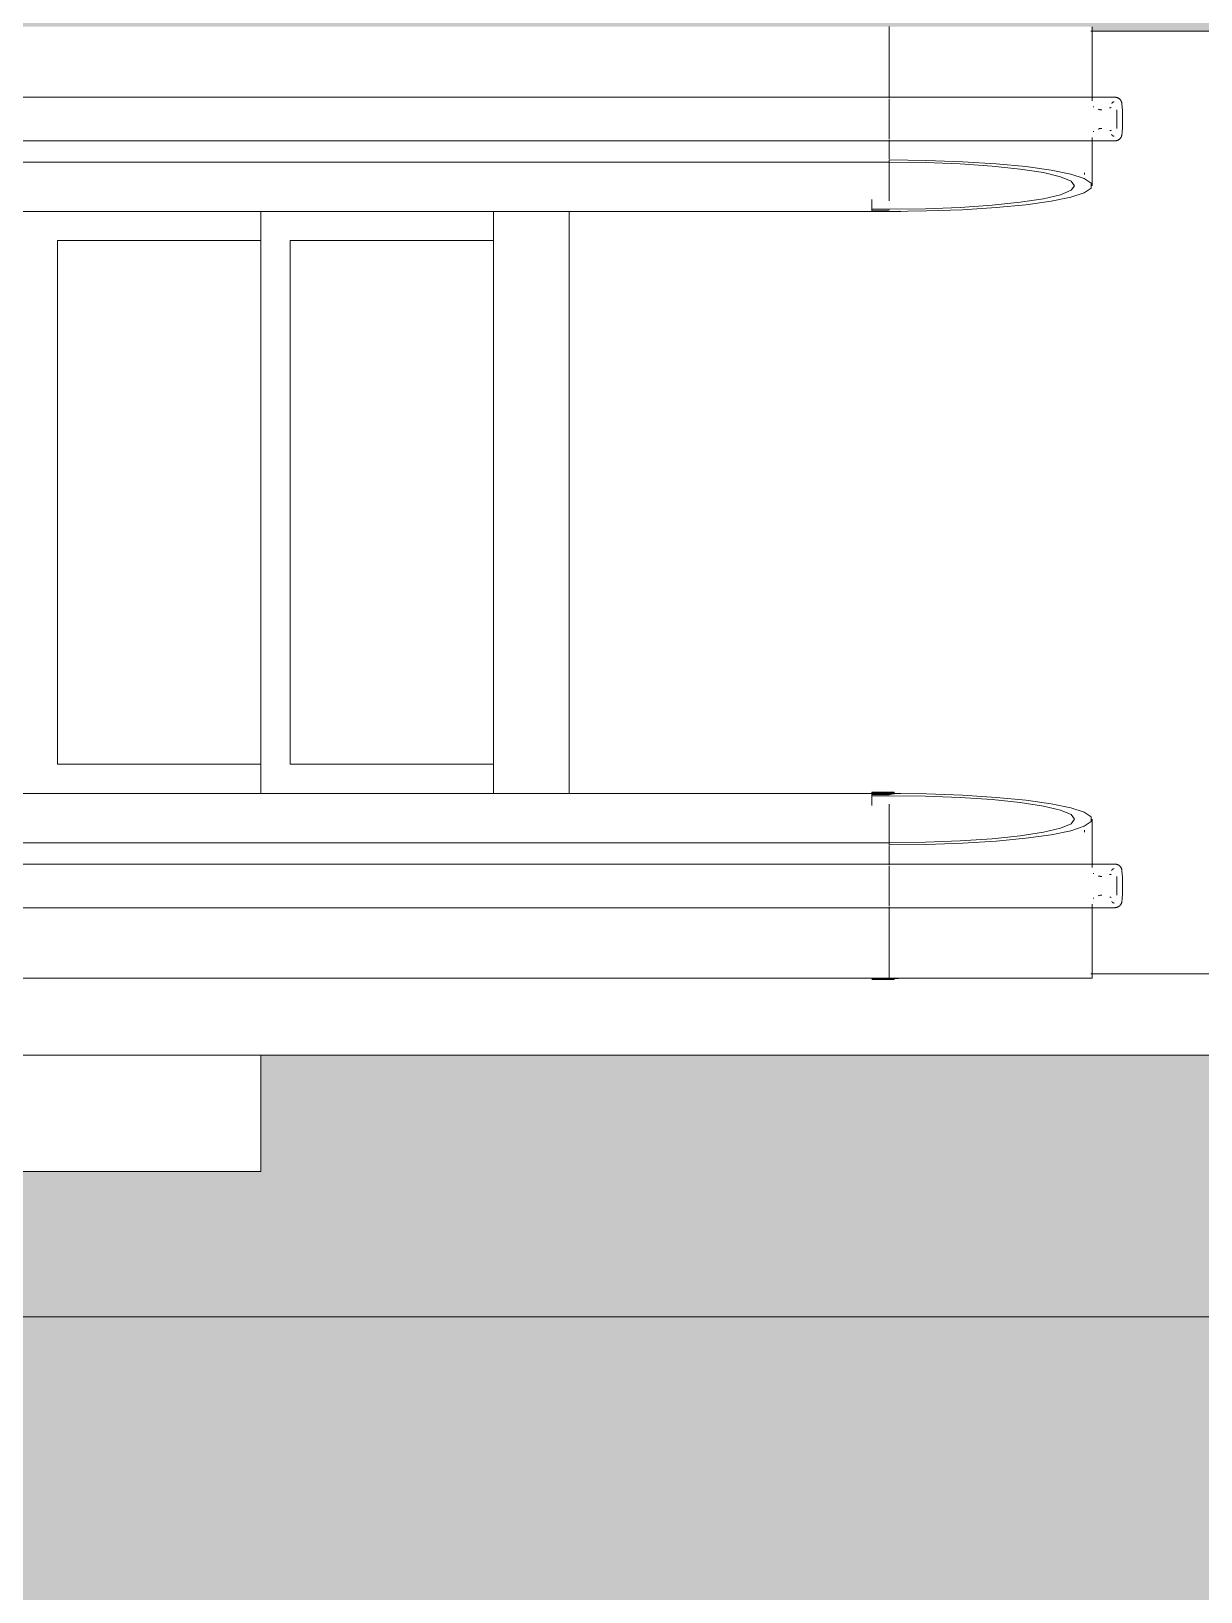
# Model space of a CAD drawing. Header units: metres. Extents: x -201 to 705, y -63 to 42.
# Drawn here: x -38.651 to -36.641, y -12.272 to -9.59 of the extents above; entities that cross this region are included whole.
import ezdxf

# ---------------------------------------------------------------- set-up
doc = ezdxf.new("R2010")
doc.units = ezdxf.units.M
doc.linetypes.add('Grid Line', pattern=[11.1125, 6.35, -1.5875, 1.5875, -1.5875])
for name, color, linetype, lineweight in [('A_AREA', 7, 'Continuous', 9), ('A_GRID', 7, 'Continuous', 9), ('A_RC', 7, 'Continuous', 9), ('A_WALL', 7, 'Continuous', 9), ('G-PLANOTM', 7, 'Continuous', 9)]:
    doc.layers.add(name, color=color, linetype=linetype, lineweight=lineweight)

# ---------------------------------------------------------------- blocks, each defined once
blk = doc.blocks.new('MBE MP YM Revit Family Model 646 mm 3 Basamak - MBE MP YM Revit Family Model 663 mm-V68-_1_13_4_13_ PERON KATI _FFL__ANAHTAR PLAN')
at = {"layer": 'G-PLANOTM'}
for p, q in [((-1.1179, -6.4646), (-1.1179, -5.7012)), ((-0.8849, -6.4646), (-0.8849, -5.6867)), ((0.2849, -5.6867), (0.2849, -6.4646)), ((-0.8, -6.1315), (-0.8, -6.5091)), ((0.2, -6.5091), (0.2, -6.1315)), ((-0.75, -6.7617), (-0.75, -6.4119)), ((-0.75, -6.4119), (0.15, -6.4119)), ((0.15, -6.4119), (0.15, -6.7617)), ((-1.1179, -7.8419), (-1.1179, -6.4646)), ((-0.9965, -6.4646), (-0.9965, -7.8419)), ((-0.9215, -7.8419), (-0.9215, -6.4646)), ((-0.8849, -7.8419), (-0.8849, -6.4646)), ((0.2849, -6.4646), (0.2849, -7.8419)), ((0.3215, -6.4646), (0.3215, -7.8419)), ((0.3965, -7.8419), (0.3965, -6.4646)), ((-0.8, -7.8119), (-0.8, -6.5091)), ((-0.8, -6.5091), (-0.8, -7.8119)), ((0.2, -6.5091), (0.2, -7.8119)), ((0.2, -7.8119), (0.2, -6.5091)), ((0.2, -6.7617), (-0.8, -6.7617)), ((-0.8, -6.7617), (-0.75, -6.7617)), ((0.15, -6.7617), (0.2, -6.7617)), ((-0.75, -7.1617), (-0.75, -6.8119)), ((-0.75, -6.8119), (0.15, -6.8119)), ((0.15, -6.8119), (0.15, -7.1617)), ((-0.8, -7.1617), (-0.75, -7.1617)), ((0.2, -7.1617), (-0.8, -7.1617)), ((0.15, -7.1617), (0.2, -7.1617)), ((0.2, -7.2917), (-0.8, -7.2917)), ((0.2, -7.2917), (-0.8, -7.2917)), ((-1.1198, -7.8117), (-1.12, -7.8117)), ((-1.12, -7.8117), (-1.12, -7.8165)), ((-1.12, -7.8341), (-1.12, -7.8165)), ((-1.1185, -7.8117), (-1.1183, -7.8117)), ((-1.1185, -7.8165), (-1.1185, -7.8117)), ((-1.1185, -7.8165), (-1.1185, -7.8341)), ((-1.1182, -7.8117), (-1.118, -7.8117)), ((-1.1182, -7.8502), (-1.1182, -7.8117)), ((-0.8208, -7.8119), (-0.804, -7.8119)), ((-0.8166, -7.8117), (-0.81, -7.8117)), ((-0.8101, -7.8117), (-0.8071, -7.8117)), ((-0.804, -7.8117), (-0.81, -7.8117)), ((-0.8002, -7.8119), (-0.804, -7.8119)), ((-0.804, -7.8119), (-0.804, -7.8419)), ((-0.8021, -7.8278), (-0.802, -7.8165)), ((-0.8021, -7.8412), (-0.8021, -7.8278)), ((-0.8006, -7.833), (-0.8021, -7.8278)), ((-0.8015, -7.8117), (-0.8015, -7.8419)), ((-0.8012, -7.8117), (-0.8015, -7.8117)), ((-0.8012, -7.8117), (-0.7998, -7.8117)), ((-0.8005, -7.8165), (-0.8006, -7.833)), ((-0.8002, -7.8419), (-0.8002, -7.8119)), ((-0.7999, -7.8119), (-0.8, -7.8119)), ((-0.7999, -7.8119), (-0.7999, -7.8419)), ((-0.7998, -7.8117), (-0.7996, -7.8117)), ((-0.7997, -7.8117), (-0.7981, -7.8117)), ((-0.7996, -7.8117), (-0.7995, -7.8117)), ((-0.7995, -7.8502), (-0.7995, -7.8117)), ((-0.7981, -7.8117), (-0.7984, -7.8117)), ((-0.798, -7.8117), (-0.7981, -7.8117)), ((-0.798, -7.8502), (-0.798, -7.8117)), ((0.2, -7.8119), (0.1999, -7.8119)), ((0.1999, -7.8419), (0.1999, -7.8119)), ((0.2, -7.8502), (0.2, -7.8117)), ((0.2, -7.8117), (0.2015, -7.8117)), ((0.204, -7.8119), (0.2002, -7.8119)), ((0.2002, -7.8119), (0.2002, -7.8419)), ((0.2015, -7.8117), (0.2015, -7.8419)), ((0.204, -7.8117), (0.204, -7.8429)), ((0.21, -7.8117), (0.204, -7.8117)), ((0.204, -7.8119), (0.2208, -7.8119)), ((0.204, -7.8419), (0.204, -7.8119)), ((0.2071, -7.8117), (0.2101, -7.8117)), ((0.21, -7.8117), (0.2166, -7.8117)), ((-1.1185, -7.8341), (-1.12, -7.8341)), ((-1.12, -7.8394), (-1.12, -7.8341)), ((-1.12, -7.8394), (-1.12, -7.8419)), ((-1.12, -7.8394), (-1.1185, -7.8394)), ((-1.12, -7.8495), (-1.12, -7.8419)), ((-1.12, -7.8495), (-1.12, -7.8502)), ((-1.1185, -7.8502), (-1.12, -7.8502)), ((-1.12, -7.8502), (-1.1198, -7.8502)), ((-1.1185, -7.8394), (-1.1185, -7.8341)), ((-1.1185, -7.8419), (-1.1185, -7.8394)), ((-1.1185, -7.8419), (-1.1185, -7.8495)), ((-1.1185, -7.8502), (-1.1185, -7.8495)), ((-1.1183, -7.8502), (-1.1185, -7.8502)), ((-1.118, -7.8502), (-1.1182, -7.8502)), ((-1.118, -7.8502), (-1.118, -7.8567)), ((-0.995, -7.8419), (-1.1179, -7.8419)), ((-1.1178, -7.8419), (-0.995, -7.8419)), ((-1.1178, -8.1904), (-1.1178, -7.8419)), ((-0.995, -7.8419), (-0.9965, -7.8419)), ((-0.9965, -7.8419), (-0.995, -7.8419)), ((-0.9855, -7.8419), (-0.9933, -7.8419)), ((-0.9933, -7.8419), (-0.9855, -7.8419)), ((-0.9723, -7.8419), (-0.9855, -7.8419)), ((-0.9855, -7.8419), (-0.9723, -7.8419)), ((-0.959, -7.8419), (-0.9723, -7.8419)), ((-0.9723, -7.8419), (-0.959, -7.8419)), ((-0.9457, -7.8419), (-0.959, -7.8419)), ((-0.959, -7.8419), (-0.9324, -7.8419)), ((-0.9324, -7.8419), (-0.9457, -7.8419)), ((-0.9246, -7.8419), (-0.9324, -7.8419)), ((-0.9324, -7.8419), (-0.9246, -7.8419)), ((-0.9215, -7.8419), (-0.9229, -7.8419)), ((-0.9229, -7.8419), (-0.9215, -7.8419)), ((-0.9222, -7.8419), (-0.8899, -7.8419)), ((-0.8899, -7.8419), (-0.9222, -7.8419)), ((-0.8886, -7.8419), (-0.8849, -7.8419)), ((-0.8185, -7.8419), (-0.8849, -7.8419)), ((-0.8208, -7.8419), (-0.8849, -7.8419)), ((-0.8006, -7.8492), (-0.8018, -7.8436)), ((-0.7998, -7.8502), (-0.8012, -7.8502)), ((-0.8006, -7.8393), (-0.8006, -7.833)), ((-0.8006, -7.8402), (-0.8006, -7.8393)), ((-0.8003, -7.8436), (-0.799, -7.8492)), ((-0.8, -7.8419), (-0.8, -7.8617)), ((-0.8, -7.8419), (-0.8, -7.8617)), ((-0.8, -7.8567), (-0.8, -7.8502)), ((-0.7996, -7.8502), (-0.7998, -7.8502)), ((-0.7995, -7.8502), (-0.7996, -7.8502)), ((-0.7981, -7.8502), (-0.7985, -7.8502)), ((-0.7984, -7.8502), (-0.7981, -7.8502)), ((-0.7981, -7.8502), (-0.798, -7.8502)), ((0.2, -7.8617), (0.2, -7.8419)), ((0.2, -7.8617), (0.2, -7.8419)), ((0.2, -7.8452), (0.2, -7.8422)), ((0.2, -7.8453), (0.2, -7.8422)), ((0.2, -7.8567), (0.2, -7.8452)), ((0.2, -7.8502), (0.2, -7.8567)), ((0.2849, -7.8419), (0.2185, -7.8419)), ((0.2849, -7.8419), (0.2208, -7.8419)), ((0.2849, -7.8419), (0.2886, -7.8419)), ((0.2899, -7.8419), (0.3229, -7.8419)), ((0.3229, -7.8419), (0.2899, -7.8419)), ((0.3229, -7.8419), (0.3215, -7.8419)), ((0.3215, -7.8419), (0.3229, -7.8419)), ((0.3324, -7.8419), (0.3246, -7.8419)), ((0.3246, -7.8419), (0.3324, -7.8419)), ((0.3457, -7.8419), (0.3324, -7.8419)), ((0.3324, -7.8419), (0.359, -7.8419)), ((0.359, -7.8419), (0.3457, -7.8419)), ((0.3723, -7.8419), (0.359, -7.8419)), ((0.359, -7.8419), (0.3723, -7.8419)), ((0.3855, -7.8419), (0.3723, -7.8419)), ((0.3723, -7.8419), (0.3855, -7.8419)), ((0.3933, -7.8419), (0.3855, -7.8419)), ((0.3855, -7.8419), (0.3933, -7.8419)), ((0.395, -7.8419), (0.5178, -7.8419)), ((0.3965, -7.8419), (0.395, -7.8419)), ((0.5179, -7.8419), (0.395, -7.8419)), ((0.395, -7.8419), (0.3965, -7.8419)), ((-0.8668, -8.1777), (-0.8635, -8.1777)), ((0.2635, -8.1777), (0.2668, -8.1777)), ((-1.1178, -8.1904), (-0.9905, -8.1904)), ((-1.11, -8.1882), (-1.11, -9.3167)), ((-0.9274, -8.1904), (-0.8445, -8.1904)), ((0.2445, -8.1904), (0.3274, -8.1904)), ((0.3905, -8.1904), (0.5178, -8.1904)), ((0.51, -9.3167), (0.51, -8.1882)), ((-0.9785, -8.2216), (-0.9785, -8.2207)), ((-0.9749, -8.2329), (-0.9429, -8.2329)), ((0.3394, -8.2216), (0.3394, -8.2207)), ((0.3429, -8.2329), (0.3749, -8.2329))]:
    blk.add_line(p, q, dxfattribs=at)
at = {"layer": 'G-PLANOTM', "flags": 128}
for points in [[(-0.9965, -6.4646), (-0.9965, -6.4), (-0.9965, -6.3355), (-0.9965, -6.2713), (-0.9965, -6.2073), (-0.9965, -6.1438), (-0.9965, -6.0807), (-0.9965, -6.0183), (-0.9965, -5.9566), (-0.9965, -5.8957), (-0.9965, -5.8357), (-0.9965, -5.7767), (-0.9965, -5.7193)], [(-0.9215, -5.7193), (-0.9215, -5.7771), (-0.9215, -5.8361), (-0.9215, -5.8961), (-0.9215, -5.957), (-0.9215, -6.0187), (-0.9215, -6.0812), (-0.9215, -6.1442), (-0.9215, -6.2077), (-0.9215, -6.2717), (-0.9215, -6.336), (-0.9215, -6.4004), (-0.9215, -6.4646)], [(0.3215, -6.4646), (0.3215, -6.4), (0.3215, -6.3355), (0.3215, -6.2713), (0.3215, -6.2073), (0.3215, -6.1438), (0.3215, -6.0807), (0.3215, -6.0183), (0.3215, -5.9566), (0.3215, -5.8957), (0.3215, -5.8357), (0.3215, -5.7767), (0.3215, -5.7193)], [(0.3965, -5.7193), (0.3965, -5.7771), (0.3965, -5.8361), (0.3965, -5.8961), (0.3965, -5.957), (0.3965, -6.0187), (0.3965, -6.0812), (0.3965, -6.1442), (0.3965, -6.2077), (0.3965, -6.2717), (0.3965, -6.336), (0.3965, -6.4004), (0.3965, -6.4646)], [(-0.802, -7.8165), (-0.802, -7.8153), (-0.8019, -7.8141), (-0.8018, -7.8131), (-0.8016, -7.8124), (-0.8015, -7.8119), (-0.8013, -7.8117)], [(-0.7997, -7.8117), (-0.7999, -7.8119), (-0.8001, -7.8124), (-0.8003, -7.8131), (-0.8004, -7.8141), (-0.8005, -7.8153), (-0.8005, -7.8165)], [(-0.9965, -7.8419), (-0.9965, -7.8574), (-0.9965, -7.8729), (-0.9965, -7.8883), (-0.9965, -7.9037), (-0.9965, -7.9189), (-0.9965, -7.9341), (-0.9965, -7.9491), (-0.9965, -7.9639), (-0.9965, -7.9785), (-0.9965, -7.9929), (-0.9965, -8.0071), (-0.9965, -8.021), (-0.9965, -8.0346), (-0.9965, -8.0479), (-0.9965, -8.0609), (-0.9965, -8.0735), (-0.9965, -8.0858), (-0.9965, -8.0976), (-0.9965, -8.1091), (-0.9965, -8.1201), (-0.9965, -8.1307), (-0.9965, -8.1408), (-0.9965, -8.1505), (-0.9965, -8.1596), (-0.9965, -8.1683), (-0.9965, -8.1764), (-0.9965, -8.184), (-0.9965, -8.191), (-0.9965, -8.1975), (-0.9965, -8.2034), (-0.9965, -8.2087), (-0.9965, -8.2135), (-0.9965, -8.2176), (-0.9965, -8.2212), (-0.9965, -8.2241), (-0.9965, -8.2264), (-0.9965, -8.2281), (-0.9965, -8.2292), (-0.9965, -8.2297), (-0.9965, -8.2297)], [(-0.9215, -8.2297), (-0.9215, -8.2294), (-0.9215, -8.2285), (-0.9215, -8.227), (-0.9215, -8.2248), (-0.9215, -8.222), (-0.9215, -8.2186), (-0.9215, -8.2146), (-0.9215, -8.21), (-0.9215, -8.2049), (-0.9215, -8.1991), (-0.9215, -8.1928), (-0.9215, -8.1859), (-0.9215, -8.1785), (-0.9215, -8.1705), (-0.9215, -8.162), (-0.9215, -8.153), (-0.9215, -8.1435), (-0.9215, -8.1335), (-0.9215, -8.123), (-0.9215, -8.1121), (-0.9215, -8.1008), (-0.9215, -8.089), (-0.9215, -8.0768), (-0.9215, -8.0643), (-0.9215, -8.0514), (-0.9215, -8.0382), (-0.9215, -8.0247), (-0.9215, -8.0109), (-0.9215, -7.9968), (-0.9215, -7.9824), (-0.9215, -7.9678), (-0.9215, -7.9531), (-0.9215, -7.9381), (-0.9215, -7.923), (-0.9215, -7.9078), (-0.9215, -7.8925), (-0.9215, -7.877), (-0.9215, -7.8616), (-0.9215, -7.8461), (-0.9215, -7.8419)], [(-0.8887, -7.8419), (-0.888, -7.9059), (-0.8857, -7.9678), (-0.8821, -8.0253), (-0.8772, -8.0767), (-0.8711, -8.12), (-0.8642, -8.1538), (-0.8566, -8.1771), (-0.8486, -8.1889), (-0.8404, -8.1889), (-0.8324, -8.1771), (-0.8247, -8.1538), (-0.8178, -8.12), (-0.8118, -8.0767), (-0.8069, -8.0253), (-0.8032, -7.9678), (-0.801, -7.9059), (-0.8002, -7.8419)], [(-0.804, -7.8419), (-0.8048, -7.904), (-0.8071, -7.9638), (-0.8108, -8.0188), (-0.8159, -8.0671), (-0.822, -8.1067), (-0.829, -8.1361), (-0.8366, -8.1543), (-0.8445, -8.1604), (-0.8524, -8.1543), (-0.8599, -8.1361), (-0.8669, -8.1067), (-0.8731, -8.0671), (-0.8781, -8.0188), (-0.8818, -7.9638), (-0.8841, -7.904), (-0.8849, -7.8419)], [(-0.8021, -7.8412), (-0.8015, -7.8409), (-0.801, -7.8406), (-0.8006, -7.8402)], [(-0.8018, -7.8436), (-0.802, -7.8429), (-0.8021, -7.8421), (-0.8021, -7.8412)], [(-0.8006, -7.8402), (-0.8006, -7.8412), (-0.8005, -7.8421), (-0.8004, -7.8429), (-0.8003, -7.8436)], [(-0.8, -7.8502), (-0.8002, -7.8501), (-0.8004, -7.8498), (-0.8006, -7.8492)], [(-0.799, -7.8492), (-0.7989, -7.8498), (-0.7987, -7.8501), (-0.7985, -7.8502)], [(0.2002, -7.8419), (0.201, -7.9059), (0.2032, -7.9678), (0.2069, -8.0253), (0.2118, -8.0767), (0.2178, -8.12), (0.2247, -8.1538), (0.2324, -8.1771), (0.2404, -8.1889), (0.2486, -8.1889), (0.2566, -8.1771), (0.2642, -8.1538), (0.2711, -8.12), (0.2772, -8.0767), (0.2821, -8.0253), (0.2857, -7.9678), (0.288, -7.9059), (0.2887, -7.8419)], [(0.2849, -7.8419), (0.2841, -7.904), (0.2818, -7.9638), (0.2781, -8.0188), (0.2731, -8.0671), (0.2669, -8.1067), (0.2599, -8.1361), (0.2524, -8.1543), (0.2445, -8.1604), (0.2366, -8.1543), (0.229, -8.1361), (0.222, -8.1067), (0.2159, -8.0671), (0.2108, -8.0188), (0.2071, -7.9638), (0.2048, -7.904), (0.204, -7.8419)], [(0.3215, -7.8419), (0.3215, -7.8574), (0.3215, -7.8729), (0.3215, -7.8883), (0.3215, -7.9037), (0.3215, -7.9189), (0.3215, -7.9341), (0.3215, -7.9491), (0.3215, -7.9639), (0.3215, -7.9785), (0.3215, -7.9929), (0.3215, -8.0071), (0.3215, -8.021), (0.3215, -8.0346), (0.3215, -8.0479), (0.3215, -8.0609), (0.3215, -8.0735), (0.3215, -8.0858), (0.3215, -8.0976), (0.3215, -8.1091), (0.3215, -8.1201), (0.3215, -8.1307), (0.3215, -8.1408), (0.3215, -8.1505), (0.3215, -8.1596), (0.3215, -8.1683), (0.3215, -8.1764), (0.3215, -8.184), (0.3215, -8.191), (0.3215, -8.1975), (0.3215, -8.2034), (0.3215, -8.2087), (0.3215, -8.2135), (0.3215, -8.2176), (0.3215, -8.2212), (0.3215, -8.2241), (0.3215, -8.2264), (0.3215, -8.2281), (0.3215, -8.2292), (0.3215, -8.2297), (0.3215, -8.2297)], [(0.3965, -8.2297), (0.3965, -8.2294), (0.3965, -8.2285), (0.3965, -8.227), (0.3965, -8.2248), (0.3965, -8.222), (0.3965, -8.2186), (0.3965, -8.2146), (0.3965, -8.21), (0.3965, -8.2049), (0.3965, -8.1991), (0.3965, -8.1928), (0.3965, -8.1859), (0.3965, -8.1785), (0.3965, -8.1705), (0.3965, -8.162), (0.3965, -8.153), (0.3965, -8.1435), (0.3965, -8.1335), (0.3965, -8.123), (0.3965, -8.1121), (0.3965, -8.1008), (0.3965, -8.089), (0.3965, -8.0768), (0.3965, -8.0643), (0.3965, -8.0514), (0.3965, -8.0382), (0.3965, -8.0247), (0.3965, -8.0109), (0.3965, -7.9968), (0.3965, -7.9824), (0.3965, -7.9678), (0.3965, -7.9531), (0.3965, -7.9381), (0.3965, -7.923), (0.3965, -7.9078), (0.3965, -7.8925), (0.3965, -7.877), (0.3965, -7.8616), (0.3965, -7.8461), (0.3965, -7.8419)], [(-0.9965, -8.2297), (-0.9965, -8.2294), (-0.9965, -8.2285), (-0.9965, -8.227), (-0.9965, -8.2248), (-0.9965, -8.222), (-0.9965, -8.2186), (-0.9965, -8.2146), (-0.9965, -8.21), (-0.9965, -8.2049), (-0.9965, -8.1991), (-0.9965, -8.1928)], [(-0.9802, -8.1924), (-0.9802, -8.1929), (-0.9802, -8.1929)], [(-0.9801, -8.1935), (-0.9801, -8.1934), (-0.9801, -8.1933), (-0.9801, -8.1932), (-0.9801, -8.1931), (-0.9802, -8.193), (-0.9802, -8.1929), (-0.9802, -8.1929)], [(-0.9749, -8.2074), (-0.9749, -8.2066), (-0.9749, -8.2058), (-0.975, -8.205), (-0.9751, -8.2042), (-0.9753, -8.2034), (-0.9754, -8.2026), (-0.9756, -8.2018), (-0.9759, -8.2011)], [(-0.942, -8.2015), (-0.9422, -8.2022), (-0.9424, -8.203), (-0.9425, -8.2038), (-0.9427, -8.2046), (-0.9428, -8.2054), (-0.9428, -8.2062), (-0.9429, -8.207), (-0.9429, -8.2074)], [(-0.9376, -8.1924), (-0.9376, -8.1929), (-0.9376, -8.1929)], [(-0.9376, -8.1929), (-0.9376, -8.193), (-0.9376, -8.1931), (-0.9376, -8.1932), (-0.9376, -8.1933), (-0.9376, -8.1934), (-0.9376, -8.1935)], [(-0.9215, -8.191), (-0.9215, -8.1975), (-0.9215, -8.2034), (-0.9215, -8.2087), (-0.9215, -8.2135), (-0.9215, -8.2176), (-0.9215, -8.2212), (-0.9215, -8.2241), (-0.9215, -8.2264), (-0.9215, -8.2281), (-0.9215, -8.2292), (-0.9215, -8.2297), (-0.9215, -8.2297)], [(0.3215, -8.2297), (0.3215, -8.2294), (0.3215, -8.2285), (0.3215, -8.227), (0.3215, -8.2248), (0.3215, -8.222), (0.3215, -8.2186), (0.3215, -8.2146), (0.3215, -8.21), (0.3215, -8.2049), (0.3215, -8.1991), (0.3215, -8.1928)], [(0.3376, -8.1924), (0.3376, -8.1929), (0.3376, -8.1929)], [(0.3377, -8.1935), (0.3376, -8.1934), (0.3376, -8.1933), (0.3376, -8.1932), (0.3376, -8.1931), (0.3376, -8.193), (0.3376, -8.1929), (0.3376, -8.1929)], [(0.3429, -8.2074), (0.3428, -8.2066), (0.3428, -8.2058), (0.3427, -8.205), (0.3426, -8.2042), (0.3425, -8.2034), (0.3423, -8.2026), (0.3421, -8.2018), (0.3419, -8.2011)], [(0.3758, -8.2015), (0.3755, -8.2022), (0.3753, -8.203), (0.3752, -8.2038), (0.3751, -8.2046), (0.375, -8.2054), (0.3749, -8.2062), (0.3749, -8.207), (0.3749, -8.2074)], [(0.3802, -8.1929), (0.3802, -8.193), (0.3802, -8.1931), (0.3801, -8.1932), (0.3801, -8.1933), (0.3801, -8.1934), (0.3801, -8.1935)], [(0.3802, -8.1924), (0.3802, -8.1929), (0.3802, -8.1929)], [(0.3965, -8.191), (0.3965, -8.1975), (0.3965, -8.2034), (0.3965, -8.2087), (0.3965, -8.2135), (0.3965, -8.2176), (0.3965, -8.2212), (0.3965, -8.2241), (0.3965, -8.2264), (0.3965, -8.2281), (0.3965, -8.2292), (0.3965, -8.2297), (0.3965, -8.2297)], [(-0.9855, -8.2417), (-0.986, -8.2416), (-0.9865, -8.2416), (-0.987, -8.2415), (-0.9874, -8.2414), (-0.9879, -8.2412), (-0.9884, -8.2411), (-0.9888, -8.2409), (-0.9893, -8.2408), (-0.9897, -8.2406), (-0.9901, -8.2403), (-0.9905, -8.2401), (-0.9909, -8.2399), (-0.9913, -8.2396), (-0.9917, -8.2393), (-0.9921, -8.239), (-0.9925, -8.2387), (-0.9928, -8.2384), (-0.9932, -8.238), (-0.9935, -8.2377), (-0.9938, -8.2373), (-0.9941, -8.2369), (-0.9944, -8.2365), (-0.9946, -8.2361), (-0.9949, -8.2357), (-0.9951, -8.2353), (-0.9953, -8.2349), (-0.9955, -8.2344), (-0.9957, -8.234), (-0.9959, -8.2335), (-0.996, -8.2331), (-0.9961, -8.2326), (-0.9962, -8.2321), (-0.9963, -8.2317), (-0.9964, -8.2312), (-0.9964, -8.2307), (-0.9965, -8.2302), (-0.9965, -8.2298), (-0.9965, -8.2297)], [(-0.9856, -8.2242), (-0.9857, -8.2242), (-0.9859, -8.2243), (-0.9861, -8.2244), (-0.9862, -8.2245), (-0.9864, -8.2246), (-0.9865, -8.2247), (-0.9867, -8.2248), (-0.9868, -8.2249), (-0.987, -8.225), (-0.9871, -8.2251), (-0.9872, -8.2252), (-0.9873, -8.2254), (-0.9875, -8.2255), (-0.9876, -8.2256), (-0.9877, -8.2258), (-0.9878, -8.2259), (-0.9879, -8.2261), (-0.988, -8.2262), (-0.988, -8.2264), (-0.9881, -8.2266), (-0.9882, -8.2267), (-0.9882, -8.2269), (-0.9883, -8.2271), (-0.9883, -8.2273), (-0.9884, -8.2274), (-0.9884, -8.2276), (-0.9884, -8.2278), (-0.9885, -8.228), (-0.9885, -8.2281), (-0.9885, -8.2283), (-0.9885, -8.2284)], [(-0.9785, -8.2219), (-0.9785, -8.222), (-0.9785, -8.2221), (-0.9785, -8.2222), (-0.9785, -8.2222), (-0.9786, -8.2223), (-0.9786, -8.2224), (-0.9786, -8.2225), (-0.9786, -8.2225), (-0.9786, -8.2226), (-0.9787, -8.2227), (-0.9787, -8.2228), (-0.9787, -8.2228), (-0.9788, -8.2229), (-0.9788, -8.223), (-0.9789, -8.223), (-0.9789, -8.2231), (-0.979, -8.2231), (-0.979, -8.2232)], [(-0.9785, -8.2214), (-0.9785, -8.2219), (-0.9785, -8.2219)], [(-0.9394, -8.2204), (-0.9394, -8.2214), (-0.9394, -8.2219), (-0.9394, -8.2219)], [(-0.9389, -8.2233), (-0.939, -8.2232), (-0.939, -8.2232), (-0.9391, -8.2231), (-0.9391, -8.223), (-0.9391, -8.223), (-0.9392, -8.2229), (-0.9392, -8.2228), (-0.9393, -8.2228), (-0.9393, -8.2227), (-0.9393, -8.2226), (-0.9393, -8.2226), (-0.9394, -8.2225), (-0.9394, -8.2224), (-0.9394, -8.2223), (-0.9394, -8.2223), (-0.9394, -8.2222), (-0.9394, -8.2221), (-0.9394, -8.222), (-0.9394, -8.2219), (-0.9394, -8.2219)], [(-0.9295, -8.2284), (-0.9295, -8.2282), (-0.9295, -8.228), (-0.9295, -8.2278), (-0.9295, -8.2277), (-0.9296, -8.2275), (-0.9296, -8.2273), (-0.9297, -8.2271), (-0.9297, -8.227), (-0.9298, -8.2268), (-0.9298, -8.2266), (-0.9299, -8.2265), (-0.93, -8.2263), (-0.9301, -8.2261), (-0.9302, -8.226), (-0.9303, -8.2258), (-0.9304, -8.2257), (-0.9305, -8.2255), (-0.9306, -8.2254), (-0.9307, -8.2253), (-0.9308, -8.2251), (-0.931, -8.225), (-0.9311, -8.2249), (-0.9313, -8.2248), (-0.9314, -8.2247), (-0.9316, -8.2246), (-0.9317, -8.2245), (-0.9319, -8.2244), (-0.932, -8.2243), (-0.9322, -8.2242), (-0.9324, -8.2242), (-0.9325, -8.2241), (-0.9327, -8.2241)], [(-0.9215, -8.2297), (-0.9215, -8.2302), (-0.9215, -8.2307), (-0.9216, -8.2312), (-0.9216, -8.2317), (-0.9217, -8.2321), (-0.9218, -8.2326), (-0.922, -8.2331), (-0.9221, -8.2335), (-0.9223, -8.234), (-0.9224, -8.2344), (-0.9226, -8.2349), (-0.9228, -8.2353), (-0.9231, -8.2357), (-0.9233, -8.2361), (-0.9236, -8.2365), (-0.9239, -8.2369), (-0.9242, -8.2373), (-0.9245, -8.2377), (-0.9248, -8.238), (-0.9251, -8.2383), (-0.9255, -8.2387), (-0.9258, -8.239), (-0.9262, -8.2393), (-0.9266, -8.2396), (-0.927, -8.2398), (-0.9274, -8.2401), (-0.9278, -8.2403), (-0.9283, -8.2405), (-0.9287, -8.2407), (-0.9291, -8.2409), (-0.9296, -8.2411), (-0.93, -8.2412), (-0.9305, -8.2414), (-0.931, -8.2415), (-0.9314, -8.2416), (-0.9319, -8.2416), (-0.9324, -8.2417), (-0.9324, -8.2417)], [(0.3324, -8.2417), (0.3319, -8.2416), (0.3315, -8.2416), (0.331, -8.2415), (0.3305, -8.2414), (0.3301, -8.2412), (0.3296, -8.2411), (0.3292, -8.2409), (0.3287, -8.2408), (0.3283, -8.2406), (0.3279, -8.2403), (0.3274, -8.2401), (0.327, -8.2399), (0.3266, -8.2396), (0.3262, -8.2393), (0.3259, -8.239), (0.3255, -8.2387), (0.3251, -8.2384), (0.3248, -8.238), (0.3245, -8.2377), (0.3242, -8.2373), (0.3239, -8.2369), (0.3236, -8.2365), (0.3233, -8.2361), (0.3231, -8.2357), (0.3229, -8.2353), (0.3226, -8.2349), (0.3224, -8.2344), (0.3223, -8.234), (0.3221, -8.2335), (0.322, -8.2331), (0.3218, -8.2326), (0.3217, -8.2321), (0.3216, -8.2317), (0.3216, -8.2312), (0.3215, -8.2307), (0.3215, -8.2302), (0.3215, -8.2298), (0.3215, -8.2297)], [(0.3327, -8.224), (0.3326, -8.2241), (0.3324, -8.2242), (0.3322, -8.2242), (0.3321, -8.2243), (0.3319, -8.2244), (0.3317, -8.2245), (0.3316, -8.2246), (0.3314, -8.2247), (0.3313, -8.2248), (0.3312, -8.2249), (0.331, -8.225), (0.3309, -8.2251), (0.3308, -8.2252), (0.3306, -8.2254), (0.3305, -8.2255), (0.3304, -8.2256), (0.3303, -8.2258), (0.3302, -8.2259), (0.3301, -8.2261), (0.33, -8.2262), (0.3299, -8.2264), (0.3299, -8.2266), (0.3298, -8.2267), (0.3297, -8.2269), (0.3297, -8.2271), (0.3296, -8.2273), (0.3296, -8.2274), (0.3295, -8.2276), (0.3295, -8.2278), (0.3295, -8.228), (0.3295, -8.2281), (0.3295, -8.2283), (0.3295, -8.2284)], [(0.3394, -8.2219), (0.3394, -8.222), (0.3394, -8.2221), (0.3394, -8.2222), (0.3394, -8.2222), (0.3394, -8.2223), (0.3394, -8.2224), (0.3394, -8.2225), (0.3394, -8.2225), (0.3393, -8.2226), (0.3393, -8.2227), (0.3393, -8.2228), (0.3392, -8.2228), (0.3392, -8.2229), (0.3392, -8.223), (0.3391, -8.223), (0.3391, -8.2231), (0.339, -8.2231), (0.339, -8.2232), (0.3389, -8.2233)], [(0.3394, -8.2214), (0.3394, -8.2219), (0.3394, -8.2219)], [(0.3785, -8.2204), (0.3785, -8.2214), (0.3785, -8.2219), (0.3785, -8.2219)], [(0.379, -8.2232), (0.3789, -8.2231), (0.3789, -8.223), (0.3788, -8.223), (0.3788, -8.2229), (0.3787, -8.2228), (0.3787, -8.2228), (0.3787, -8.2227), (0.3787, -8.2226), (0.3786, -8.2226), (0.3786, -8.2225), (0.3786, -8.2224), (0.3786, -8.2223), (0.3785, -8.2223), (0.3785, -8.2222), (0.3785, -8.2221), (0.3785, -8.222), (0.3785, -8.2219), (0.3785, -8.2219)], [(0.3965, -8.2297), (0.3965, -8.2302), (0.3964, -8.2307), (0.3964, -8.2312), (0.3963, -8.2317), (0.3962, -8.2321), (0.3961, -8.2326), (0.396, -8.2331), (0.3959, -8.2335), (0.3957, -8.234), (0.3955, -8.2344), (0.3953, -8.2349), (0.3951, -8.2353), (0.3949, -8.2357), (0.3947, -8.2361), (0.3944, -8.2365), (0.3941, -8.2369), (0.3938, -8.2373), (0.3935, -8.2377), (0.3932, -8.238), (0.3928, -8.2383), (0.3925, -8.2387), (0.3921, -8.239), (0.3918, -8.2393), (0.3914, -8.2396), (0.391, -8.2398), (0.3906, -8.2401), (0.3901, -8.2403), (0.3897, -8.2405), (0.3893, -8.2407), (0.3888, -8.2409), (0.3884, -8.2411), (0.3879, -8.2412), (0.3875, -8.2414), (0.387, -8.2415), (0.3865, -8.2416), (0.386, -8.2416), (0.3856, -8.2417), (0.3855, -8.2417)], [(0.3885, -8.2284), (0.3885, -8.2282), (0.3885, -8.228), (0.3885, -8.2278), (0.3884, -8.2277), (0.3884, -8.2275), (0.3884, -8.2273), (0.3883, -8.2271), (0.3883, -8.227), (0.3882, -8.2268), (0.3881, -8.2266), (0.3881, -8.2265), (0.388, -8.2263), (0.3879, -8.2261), (0.3878, -8.226), (0.3877, -8.2258), (0.3876, -8.2257), (0.3875, -8.2255), (0.3874, -8.2254), (0.3872, -8.2253), (0.3871, -8.2251), (0.387, -8.225), (0.3869, -8.2249), (0.3867, -8.2248), (0.3866, -8.2247), (0.3864, -8.2246), (0.3863, -8.2245), (0.3861, -8.2244), (0.3859, -8.2243), (0.3858, -8.2242), (0.3856, -8.2242)], [(-0.959, -8.2429), (-0.971, -8.2426), (-0.983, -8.2419), (-0.9855, -8.2417)], [(-0.9324, -8.2417), (-0.9444, -8.2425), (-0.9564, -8.2429), (-0.959, -8.2429)], [(0.359, -8.2429), (0.347, -8.2426), (0.335, -8.2419), (0.3324, -8.2417)], [(0.3855, -8.2417), (0.3736, -8.2425), (0.3616, -8.2429), (0.359, -8.2429)]]:
    blk.add_lwpolyline(points, dxfattribs=at)
at = {"layer": 'G-PLANOTM'}
for centre, start, end in [((-1.113, -7.8567), 180, 195), ((-0.805, -7.8567), 345, 0), ((0.205, -7.8567), 180, 214.1797), ((0.205, -7.8567), 180, 195)]:
    blk.add_arc(centre, 0.005, start, end, dxfattribs=at)
for points in [[(-0.8001, -6.3925), (-0.8001, -6.3857), (-0.8001, -6.3789), (-0.8001, -6.3721)], [(0.2001, -6.3721), (0.2001, -6.3789), (0.2001, -6.3857), (0.2001, -6.3925)]]:
    blk.add_open_spline(points, degree=3, dxfattribs=at)

msp = doc.modelspace()

# ---------------------------------------------------------------- hatches: boundary and pattern name
at = {"layer": 'A_AREA', "true_color": 0xcccc00}
h = msp.add_hatch(color=52, dxfattribs=at)
h.paths.add_polyline_path([(-0.09, -15.2045), (-0.09, -15.205), (-0.01, -15.205)])
h.paths.add_polyline_path([(-8.2685, -15.205), (-7.1595, -15.2035), (-7.1595, -15.1145), (-7.2395, -15.1148), (-7.2395, -15.2035), (-7.2495, -15.2035), (-7.2495, -15.1045), (-7.1495, -15.1067), (-7.1495, -15.205), (-5.3595, -15.2035), (-5.3621, -15.1145), (-5.4395, -15.1145), (-5.4395, -15.2035), (-5.4495, -15.2035), (-5.4495, -15.1045), (-5.3495, -15.1045), (-5.3495, -15.205), (-3.5595, -15.2035), (-3.5595, -15.1145), (-3.6395, -15.1145), (-3.6395, -15.2035), (-3.6495, -15.2035), (-3.6495, -15.1045), (-3.5495, -15.1045), (-3.5495, -15.205), (-0.046, -15.1999), (-0.09, -15.2002), (-0.09, -15.2035), (-0.1, -15.198), (-0.1, -15.1939), (-0.9, -15.105), (-0.285, -15.11), (-0.1, -15.168), (-0.1, -15.1045), (0, -15.1), (0, -12.25), (-16.72, -12.25), (-16.72, -12.15), (-17.92, -12.15), (-17.92, -12.25), (-25.7, -12.25), (-25.7, -8.5), (-35.9265, -8.5), (-35.9265, -8.65), (-35.9325, -8.65), (-35.9375, -8.5), (-36.6405, -8.5011), (-36.6405, -8.65), (-36.6465, -8.65), (-36.6465, -8.5), (-39.2565, -8.5), (-39.2565, -9.5821), (-36.8294, -9.5822), (-36.8294, -9.59), (-35.7015, -9.59), (-35.7015, -11.21), (-35.7265, -11.21), (-35.7265, -11.3), (-35.7015, -11.3), (-35.7015, -11.35), (-34.25, -11.35), (-34.25, -12.25), (-35.75, -12.25), (-35.75, -11.35), (-38.2565, -11.35), (-38.2565, -11.55), (-44.25, -11.55), (-44.25, -12.25), (-45.75, -12.25), (-45.75, -11.55), (-54.25, -11.55), (-54.25, -12.25), (-55.75, -12.25), (-55.75, -11.35), (-55.85, -11.35), (-55.85, -12.25), (-57.35, -12.25), (-57.35, -11.15), (-57.25, -11.15), (-57.25, -10.15), (-57.35, -10.15), (-57.35, -8.5), (-65.55, -8.5032), (-65.55, -11.35), (-64.25, -11.35), (-64.25, -12.25), (-65.75, -12.25), (-65.7516, -11.55), (-68.85, -11.55), (-68.85, -10.7384), (-68.825, -10.7384), (-68.825, -11.35), (-68.75, -11.3484), (-68.75, -8.5), (-72.55, -8.5), (-72.55, -11.55), (-74.25, -11.55), (-74.25, -12.25), (-75.75, -12.25), (-75.75, -11.35), (-74.45, -11.3484), (-74.45, -8.5), (-94.475, -8.5), (-94.475, -8.86), (-95.195, -8.86), (-95.195, -8.5), (-97.805, -8.5), (-97.805, -9.5), (-94.25, -9.5), (-94.25, -12.25), (-95.75, -12.25), (-95.75, -11.55), (-104.25, -11.55), (-104.25, -12.25), (-105.75, -12.25), (-105.75, -11.55), (-114.25, -11.55), (-114.25, -12.25), (-115.75, -12.25), (-115.75, -11.15), (-115.65, -11.15), (-115.65, -10.15), (-115.75, -10.15), (-115.75, -8.5), (-127.15, -8.5), (-127.15, -10.15), (-127.25, -10.15), (-127.25, -11.15), (-127.15, -11.15), (-127.15, -11.35), (-125.85, -11.35), (-125.85, -12.25), (-127.35, -12.25), (-127.3516, -11.55), (-134.25, -11.55), (-134.25, -12.25), (-135.75, -12.25), (-135.7516, -11.55), (-144.25, -11.55), (-144.25, -12.25), (-145.75, -12.25), (-145.75, -11.35), (-149.005, -11.35), (-149.005, -9.55), (-145.45, -9.55), (-145.45, -8.5), (-148.06, -8.5), (-148.06, -8.65), (-148.066, -8.645), (-148.071, -8.5), (-148.774, -8.5), (-148.774, -8.65), (-148.78, -8.65), (-148.78, -8.5), (-154.75, -8.5), (-154.75, -12.25), (-180, -12.25), (-179.9995, -15.1045), (-179.8995, -15.105), (-179.8995, -15.1715), (-179.7, -15.105), (-179.1, -15.105), (-179.8995, -15.1996), (-179.8995, -15.205), (-178.1595, -15.2035), (-178.1595, -15.1145), (-178.2395, -15.1196), (-178.2395, -15.2035), (-178.2495, -15.2035), (-178.2495, -15.1045), (-178.1495, -15.1063), (-178.1495, -15.205), (-176.3595, -15.2035), (-176.3595, -15.1145), (-176.4395, -15.1154), (-176.4395, -15.2035), (-176.4495, -15.2035), (-176.4495, -15.1045), (-176.3495, -15.1045), (-176.3495, -15.205), (-174.5595, -15.2035), (-174.5595, -15.1145), (-174.6395, -15.1145), (-174.6395, -15.2035), (-174.6495, -15.2035), (-174.6484, -15.1045), (-174.5495, -15.1045), (-174.5495, -15.205), (-172.7595, -15.2035), (-172.7595, -15.1145), (-172.8395, -15.1158), (-172.8395, -15.2035), (-172.8495, -15.2035), (-172.8495, -15.1045), (-172.7495, -15.1053), (-172.7495, -15.205), (-170.9595, -15.2035), (-170.9595, -15.1145), (-171.0395, -15.1152), (-171.0395, -15.2035), (-171.0495, -15.2035), (-171.0495, -15.1045), (-170.9495, -15.1085), (-170.9495, -15.205), (-169.1595, -15.2035), (-169.1595, -15.1145), (-169.2395, -15.1201), (-169.2395, -15.2035), (-169.2495, -15.2035), (-169.2495, -15.1045), (-169.1495, -15.1092), (-169.1495, -15.205), (-167.3595, -15.205), (-167.3595, -15.1145), (-167.4395, -15.12), (-167.4395, -15.2035), (-167.4495, -15.2035), (-167.4495, -15.1045), (-167.3495, -15.1052), (-167.3495, -15.205), (-165.5595, -15.2035), (-165.5595, -15.1145), (-165.6395, -15.1191), (-165.6395, -15.2035), (-165.6495, -15.2035), (-165.6495, -15.1045), (-165.5495, -15.1072), (-165.5495, -15.205), (-163.7595, -15.2035), (-163.7595, -15.1145), (-163.8395, -15.1192), (-163.8395, -15.2035), (-163.8495, -15.2035), (-163.8495, -15.1045), (-163.7495, -15.1078), (-163.7495, -15.205), (-161.9595, -15.2035), (-161.9595, -15.1145), (-162.0395, -15.1185), (-162.0395, -15.2035), (-162.0495, -15.2035), (-162.0495, -15.1045), (-161.9495, -15.1091), (-161.9495, -15.205), (-160.1595, -15.205), (-160.1595, -15.1145), (-160.2395, -15.1157), (-160.2395, -15.2035), (-160.2495, -15.2035), (-160.2495, -15.1045), (-160.1495, -15.1095), (-160.1495, -15.205), (-158.3595, -15.2035), (-158.3595, -15.1145), (-158.4395, -15.1145), (-158.4395, -15.2035), (-158.4495, -15.2035), (-158.4495, -15.1045), (-158.3495, -15.1071), (-158.3495, -15.205), (-156.5595, -15.2035), (-156.5595, -15.1145), (-156.6395, -15.1145), (-156.6395, -15.2035), (-156.6495, -15.2035), (-156.6495, -15.1045), (-156.5495, -15.1045), (-156.5495, -15.205), (-154.7595, -15.2035), (-154.7595, -15.1145), (-154.8395, -15.1145), (-154.8395, -15.2035), (-154.8495, -15.2035), (-154.8495, -15.1045), (-154.7495, -15.1045), (-154.7495, -15.205), (-152.9595, -15.2035), (-152.9595, -15.1145), (-153.0395, -15.1145), (-153.0395, -15.2035), (-153.0495, -15.2035), (-153.0471, -15.1045), (-152.9495, -15.1045), (-152.9495, -15.205), (-151.1595, -15.2035), (-151.1595, -15.1145), (-151.2395, -15.1145), (-151.2395, -15.2035), (-151.2495, -15.2035), (-151.2495, -15.1045), (-151.1495, -15.1045), (-151.1495, -15.205), (-149.3595, -15.2035), (-149.3595, -15.1145), (-149.4395, -15.1145), (-149.4395, -15.2035), (-149.4495, -15.2035), (-149.4495, -15.1045), (-149.3495, -15.1045), (-149.3495, -15.205), (-147.5595, -15.2035), (-147.5595, -15.1145), (-147.6395, -15.1145), (-147.6395, -15.2035), (-147.6495, -15.2035), (-147.6495, -15.1045), (-147.5495, -15.1045), (-147.5495, -15.205), (-145.7595, -15.2035), (-145.7595, -15.1145), (-145.8395, -15.1145), (-145.8395, -15.2035), (-145.8495, -15.2035), (-145.8495, -15.1045), (-145.7495, -15.1045), (-145.7495, -15.205), (-143.9595, -15.2035), (-143.9595, -15.1145), (-144.0395, -15.1145), (-144.0395, -15.2035), (-144.0495, -15.2035), (-144.0495, -15.1045), (-143.9495, -15.1045), (-143.9495, -15.205), (-142.1595, -15.2035), (-142.1595, -15.1145), (-142.2395, -15.1145), (-142.2395, -15.2035), (-142.2495, -15.2035), (-142.2495, -15.1045), (-142.1495, -15.1045), (-142.1495, -15.205), (-140.3595, -15.2035), (-140.3595, -15.1145), (-140.4395, -15.1145), (-140.4395, -15.2035), (-140.4495, -15.2035), (-140.4495, -15.1045), (-140.3495, -15.1045), (-140.3495, -15.205), (-138.5595, -15.2035), (-138.5595, -15.1145), (-138.6395, -15.1145), (-138.6395, -15.2035), (-138.6495, -15.2035), (-138.6495, -15.1045), (-138.5495, -15.1045), (-138.5495, -15.205), (-136.7595, -15.2035), (-136.7595, -15.1145), (-136.8395, -15.1145), (-136.8395, -15.2035), (-136.8495, -15.2035), (-136.8495, -15.1045), (-136.7495, -15.1045), (-136.7495, -15.205), (-134.9595, -15.2035), (-134.9595, -15.1145), (-135.0395, -15.1145), (-135.0395, -15.2035), (-135.0495, -15.2035), (-135.0495, -15.1045), (-134.9495, -15.1045), (-134.9495, -15.205), (-133.1595, -15.205), (-133.1599, -15.1145), (-133.2395, -15.1145), (-133.2395, -15.2035), (-133.2495, -15.2035), (-133.2495, -15.1045), (-133.1495, -15.1045), (-133.1495, -15.205), (-131.3595, -15.2035), (-131.3595, -15.1145), (-131.4395, -15.1145), (-131.4395, -15.2035), (-131.4495, -15.2035), (-131.4495, -15.1045), (-131.3495, -15.1045), (-131.3495, -15.205), (-129.5595, -15.2035), (-129.5595, -15.1145), (-129.6395, -15.1145), (-129.6395, -15.2035), (-129.6495, -15.2035), (-129.6495, -15.1045), (-129.5495, -15.1045), (-129.5495, -15.205), (-127.7595, -15.2035), (-127.7595, -15.1145), (-127.8395, -15.1145), (-127.8395, -15.2035), (-127.8495, -15.2035), (-127.8495, -15.1045), (-127.7495, -15.1045), (-127.7495, -15.205), (-125.9595, -15.2035), (-125.9595, -15.1145), (-126.0395, -15.1145), (-126.0395, -15.2035), (-126.0495, -15.2035), (-126.0495, -15.1045), (-125.9495, -15.1045), (-125.9495, -15.205), (-124.1595, -15.2035), (-124.1595, -15.1145), (-124.2395, -15.1145), (-124.2395, -15.2035), (-124.2495, -15.2035), (-124.2495, -15.1045), (-124.1495, -15.1045), (-124.1495, -15.205), (-122.3595, -15.2035), (-122.3595, -15.1145), (-122.4395, -15.1145), (-122.4395, -15.2035), (-122.4495, -15.2035), (-122.4495, -15.1045), (-122.3495, -15.1045), (-122.3495, -15.205), (-120.5595, -15.2035), (-120.5595, -15.1145), (-120.6395, -15.1145), (-120.6395, -15.2035), (-120.6495, -15.2035), (-120.6495, -15.1045), (-120.5495, -15.1045), (-120.5495, -15.205), (-118.7595, -15.2035), (-118.7595, -15.1145), (-118.8395, -15.1145), (-118.8395, -15.2035), (-118.8495, -15.2035), (-118.8495, -15.1045), (-118.7495, -15.1045), (-118.7495, -15.205), (-116.9595, -15.2035), (-116.9595, -15.1145), (-117.0395, -15.1145), (-117.0395, -15.2035), (-117.0495, -15.2035), (-117.0495, -15.1045), (-116.9495, -15.1045), (-116.9495, -15.205), (-115.1595, -15.2035), (-115.1595, -15.1145), (-115.2395, -15.1145), (-115.2395, -15.2035), (-115.2495, -15.2035), (-115.2495, -15.1045), (-115.1495, -15.1045), (-115.1495, -15.205), (-113.3595, -15.2035), (-113.3595, -15.1145), (-113.4395, -15.1145), (-113.4395, -15.2035), (-113.4495, -15.2035), (-113.4495, -15.1045), (-113.3495, -15.1045), (-113.3495, -15.205), (-111.5595, -15.2035), (-111.5595, -15.1145), (-111.6395, -15.1145), (-111.6395, -15.2035), (-111.6495, -15.2035), (-111.6495, -15.1045), (-111.5495, -15.1045), (-111.5495, -15.205), (-109.7595, -15.2035), (-109.7595, -15.1145), (-109.8395, -15.1145), (-109.8395, -15.2035), (-109.8495, -15.2035), (-109.8495, -15.1045), (-109.7495, -15.1045), (-109.7495, -15.205), (-107.9595, -15.2035), (-107.9595, -15.1145), (-108.0395, -15.1145), (-108.0395, -15.2035), (-108.0495, -15.2035), (-108.0495, -15.1045), (-107.9495, -15.1045), (-107.9495, -15.205), (-106.1595, -15.2035), (-106.1595, -15.1145), (-106.2395, -15.1145), (-106.2395, -15.2035), (-106.2495, -15.2035), (-106.2495, -15.1045), (-106.1495, -15.1045), (-106.1495, -15.205), (-104.3595, -15.2035), (-104.3595, -15.1145), (-104.4395, -15.1145), (-104.4395, -15.2035), (-104.4495, -15.2035), (-104.4495, -15.1045), (-104.3495, -15.1045), (-104.3495, -15.205), (-102.5595, -15.2035), (-102.5595, -15.1145), (-102.6395, -15.1145), (-102.6395, -15.2035), (-102.6495, -15.2035), (-102.6495, -15.1045), (-102.5495, -15.1045), (-102.5495, -15.205), (-100.7595, -15.2035), (-100.7595, -15.1145), (-100.8395, -15.1145), (-100.8395, -15.2035), (-100.8495, -15.2035), (-100.8495, -15.1045), (-100.7495, -15.1045), (-100.7495, -15.205), (-98.9595, -15.2035), (-98.9595, -15.1145), (-99.0395, -15.1145), (-99.0395, -15.2035), (-99.0495, -15.2035), (-99.0495, -15.1045), (-98.9495, -15.1045), (-98.9495, -15.205), (-97.1595, -15.2035), (-97.1595, -15.1145), (-97.2395, -15.1145), (-97.2395, -15.2035), (-97.2495, -15.2035), (-97.2495, -15.1045), (-97.1495, -15.1045), (-97.1495, -15.205), (-95.3595, -15.2035), (-95.3595, -15.1145), (-95.4395, -15.1145), (-95.4395, -15.2035), (-95.4495, -15.2035), (-95.4495, -15.1045), (-95.3495, -15.1045), (-95.3495, -15.205), (-93.5595, -15.2035), (-93.5595, -15.1145), (-93.6395, -15.1145), (-93.6395, -15.2035), (-93.6495, -15.2035), (-93.6495, -15.1045), (-93.5495, -15.1045), (-93.5495, -15.205), (-91.7595, -15.205), (-91.7595, -15.1145), (-91.8395, -15.1145), (-91.8395, -15.2035), (-91.8495, -15.2035), (-91.8495, -15.1045), (-91.7495, -15.1045), (-91.7495, -15.205), (-89.9595, -15.2035), (-89.9595, -15.1145), (-90.0395, -15.1145), (-90.0395, -15.2035), (-90.0495, -15.2035), (-90.0495, -15.1045), (-89.9495, -15.1045), (-89.9495, -15.205), (-88.1595, -15.2035), (-88.1595, -15.1145), (-88.2395, -15.1145), (-88.2395, -15.2035), (-88.2495, -15.2035), (-88.2495, -15.1045), (-88.1495, -15.1045), (-88.1495, -15.205), (-86.3595, -15.2035), (-86.3595, -15.1145), (-86.4395, -15.1145), (-86.4395, -15.2035), (-86.4495, -15.2035), (-86.4495, -15.1045), (-86.3495, -15.1045), (-86.3495, -15.205), (-84.5595, -15.2035), (-84.5595, -15.1145), (-84.6395, -15.1145), (-84.6395, -15.2035), (-84.6495, -15.2035), (-84.6495, -15.1045), (-84.5495, -15.1045), (-84.5495, -15.205), (-82.7595, -15.2035), (-82.7595, -15.1145), (-82.8395, -15.1145), (-82.8395, -15.2035), (-82.8495, -15.2035), (-82.8495, -15.1045), (-82.7495, -15.1045), (-82.7495, -15.205), (-80.9595, -15.2035), (-80.9595, -15.1145), (-81.0395, -15.1145), (-81.0395, -15.2035), (-81.0495, -15.2035), (-81.0495, -15.1045), (-80.9495, -15.1045), (-80.9495, -15.205), (-79.1595, -15.2035), (-79.1595, -15.1145), (-79.2395, -15.1145), (-79.2395, -15.2035), (-79.2495, -15.2035), (-79.2495, -15.1045), (-79.1495, -15.1045), (-79.1495, -15.205), (-77.3595, -15.2035), (-77.3595, -15.1145), (-77.4395, -15.1145), (-77.4395, -15.2035), (-77.4495, -15.2035), (-77.4495, -15.1045), (-77.3495, -15.1045), (-77.3495, -15.205), (-75.5595, -15.2035), (-75.5595, -15.1145), (-75.6395, -15.1145), (-75.6395, -15.2035), (-75.6495, -15.2035), (-75.6495, -15.1045), (-75.5495, -15.1045), (-75.5495, -15.205), (-73.7595, -15.2035), (-73.7595, -15.1145), (-73.8395, -15.1145), (-73.8395, -15.2035), (-73.8495, -15.2035), (-73.8495, -15.1045), (-73.7495, -15.1045), (-73.7495, -15.205), (-71.9595, -15.2035), (-71.9595, -15.1145), (-72.0395, -15.1145), (-72.0395, -15.2035), (-72.0495, -15.2035), (-72.0495, -15.1045), (-71.9495, -15.1045), (-71.9495, -15.205), (-70.1595, -15.2035), (-70.1595, -15.1145), (-70.2395, -15.1145), (-70.2395, -15.2035), (-70.2495, -15.2035), (-70.2495, -15.1045), (-70.1495, -15.1045), (-70.1495, -15.205), (-68.3595, -15.2035), (-68.3595, -15.1145), (-68.4395, -15.1145), (-68.4395, -15.2035), (-68.4495, -15.2035), (-68.4495, -15.1045), (-68.3495, -15.1045), (-68.3495, -15.205), (-66.5595, -15.2035), (-66.5595, -15.1145), (-66.6395, -15.1145), (-66.6395, -15.2035), (-66.6495, -15.2035), (-66.6495, -15.1045), (-66.5495, -15.1045), (-66.5495, -15.205), (-64.7595, -15.2035), (-64.7595, -15.1145), (-64.8395, -15.1145), (-64.8395, -15.2035), (-64.8495, -15.2035), (-64.8495, -15.1045), (-64.7495, -15.1045), (-64.7495, -15.205), (-62.9595, -15.2035), (-62.9595, -15.1145), (-63.0395, -15.1145), (-63.0395, -15.2035), (-63.0495, -15.2035), (-63.0495, -15.1045), (-62.9495, -15.1045), (-62.9495, -15.205), (-61.1595, -15.2035), (-61.1595, -15.1145), (-61.2395, -15.1145), (-61.2395, -15.2035), (-61.2495, -15.2035), (-61.2495, -15.1045), (-61.1495, -15.1045), (-61.1495, -15.205), (-59.3595, -15.2035), (-59.3595, -15.1145), (-59.4395, -15.1189), (-59.4395, -15.2035), (-59.4495, -15.2035), (-59.4495, -15.1045), (-59.3495, -15.1045), (-59.3495, -15.205), (-57.5595, -15.2035), (-57.5595, -15.1145), (-57.6395, -15.1145), (-57.6395, -15.2035), (-57.6495, -15.2035), (-57.6495, -15.1045), (-57.5495, -15.1045), (-57.5495, -15.205), (-55.7595, -15.2035), (-55.7595, -15.1145), (-55.8395, -15.1145), (-55.8395, -15.2035), (-55.8495, -15.2035), (-55.8495, -15.1045), (-55.7495, -15.1045), (-55.7495, -15.205), (-53.9595, -15.2035), (-53.9595, -15.1145), (-54.0395, -15.1145), (-54.0395, -15.2035), (-54.0495, -15.2035), (-54.0495, -15.1045), (-53.9495, -15.1045), (-53.9495, -15.205), (-52.1595, -15.2035), (-52.1595, -15.1145), (-52.2395, -15.1145), (-52.2395, -15.2035), (-52.2495, -15.2035), (-52.2495, -15.1045), (-52.1495, -15.1045), (-52.1495, -15.205), (-50.3595, -15.205), (-50.3595, -15.1145), (-50.4395, -15.1145), (-50.4395, -15.2035), (-50.4495, -15.2035), (-50.4495, -15.1045), (-50.3495, -15.1045), (-50.3495, -15.205), (-48.5595, -15.2035), (-48.5595, -15.1145), (-48.6395, -15.1145), (-48.6395, -15.2035), (-48.6495, -15.2035), (-48.6495, -15.1045), (-48.5495, -15.1045), (-48.5495, -15.205), (-46.7595, -15.2035), (-46.7595, -15.1145), (-46.8395, -15.1145), (-46.8395, -15.2035), (-46.8495, -15.2035), (-46.8495, -15.1045), (-46.7495, -15.1045), (-46.7495, -15.205), (-44.9595, -15.2035), (-44.9595, -15.1145), (-45.0395, -15.1145), (-45.0395, -15.2035), (-45.0495, -15.2035), (-45.0495, -15.1045), (-44.9495, -15.1045), (-44.9495, -15.205), (-43.1595, -15.2035), (-43.1595, -15.1145), (-43.2395, -15.1145), (-43.2395, -15.2035), (-43.2495, -15.2035), (-43.2495, -15.1045), (-43.1495, -15.1045), (-43.1495, -15.205), (-41.3595, -15.2035), (-41.3595, -15.1145), (-41.4395, -15.1145), (-41.4395, -15.2035), (-41.4495, -15.2035), (-41.4495, -15.1045), (-41.3495, -15.1045), (-41.3495, -15.205), (-39.5595, -15.2035), (-39.5595, -15.1145), (-39.6395, -15.1145), (-39.6395, -15.2035), (-39.6495, -15.2035), (-39.6495, -15.1045), (-39.5495, -15.1045), (-39.5495, -15.205), (-37.7595, -15.2035), (-37.7595, -15.1145), (-37.8395, -15.1145), (-37.8395, -15.2035), (-37.8495, -15.2035), (-37.8495, -15.1045), (-37.7495, -15.1045), (-37.7495, -15.205), (-35.9595, -15.2035), (-35.9595, -15.1145), (-36.0395, -15.1145), (-36.0395, -15.2035), (-36.0495, -15.2035), (-36.0495, -15.1045), (-35.9495, -15.1045), (-35.9495, -15.205), (-34.1595, -15.2035), (-34.1595, -15.1145), (-34.2395, -15.1145), (-34.2395, -15.2035), (-34.2495, -15.2035), (-34.2495, -15.1045), (-34.1495, -15.1045), (-34.1495, -15.205), (-32.3595, -15.2035), (-32.3595, -15.1145), (-32.4395, -15.1145), (-32.4395, -15.2035), (-32.4495, -15.2035), (-32.4495, -15.1045), (-32.3495, -15.1045), (-32.3495, -15.205), (-30.5595, -15.2035), (-30.5595, -15.1145), (-30.6395, -15.1145), (-30.6395, -15.2035), (-30.6495, -15.2035), (-30.6495, -15.1045), (-30.5495, -15.1045), (-30.5495, -15.205), (-28.7595, -15.2035), (-28.7595, -15.1145), (-28.8395, -15.1145), (-28.8395, -15.2035), (-28.8495, -15.2035), (-28.8495, -15.1045), (-28.7495, -15.1045), (-28.7495, -15.205), (-26.9595, -15.2035), (-26.9595, -15.1145), (-27.0395, -15.1145), (-27.0395, -15.2035), (-27.0495, -15.2035), (-27.0495, -15.1045), (-26.9495, -15.1045), (-26.9495, -15.205), (-25.1595, -15.2035), (-25.1595, -15.1145), (-25.2395, -15.1145), (-25.2395, -15.2035), (-25.2495, -15.2035), (-25.2495, -15.1045), (-25.1495, -15.1045), (-25.1495, -15.205), (-23.3595, -15.205), (-23.3595, -15.1145), (-23.4395, -15.1145), (-23.4395, -15.2035), (-23.4495, -15.2035), (-23.4495, -15.1045), (-23.3495, -15.1045), (-23.3495, -15.205), (-21.5595, -15.2035), (-21.5595, -15.1145), (-21.6395, -15.1145), (-21.6395, -15.2035), (-21.6495, -15.2035), (-21.6495, -15.1045), (-21.5495, -15.1076), (-21.5495, -15.205), (-19.7595, -15.2035), (-19.7595, -15.1145), (-19.8395, -15.1183), (-19.8395, -15.2035), (-19.8495, -15.2035), (-19.8495, -15.1045), (-19.7495, -15.1099), (-19.7495, -15.205), (-17.9595, -15.2035), (-17.9595, -15.1145), (-18.0395, -15.1182), (-18.0395, -15.2035), (-18.0495, -15.2035), (-18.0495, -15.1045), (-17.9495, -15.1097), (-17.9495, -15.205), (-16.1595, -15.205), (-16.1595, -15.1145), (-16.2395, -15.1187), (-16.2395, -15.2035), (-16.2495, -15.2035), (-16.2495, -15.1045), (-16.1495, -15.1084), (-16.1495, -15.205), (-14.3595, -15.2035), (-14.3595, -15.1145), (-14.4395, -15.1187), (-14.4395, -15.2035), (-14.4495, -15.2035), (-14.4495, -15.1045), (-14.3495, -15.1079), (-14.3495, -15.205), (-12.5595, -15.2035), (-12.5595, -15.1145), (-12.6395, -15.1195), (-12.6395, -15.2035), (-12.6495, -15.2035), (-12.6495, -15.1045), (-12.5495, -15.106), (-12.5495, -15.205), (-10.7595, -15.2035), (-10.7595, -15.1145), (-10.8395, -15.1195), (-10.8395, -15.2035), (-10.8495, -15.2035), (-10.8495, -15.1045), (-10.7495, -15.1101), (-10.7495, -15.205), (-8.9595, -15.2035), (-8.9595, -15.1145), (-9.0395, -15.1145), (-9.0395, -15.2035), (-9.0495, -15.2035), (-9.0495, -15.1045), (-8.9495, -15.1095), (-8.9495, -15.205)])
h.paths.add_polyline_path([(-179.9895, -15.205), (-179.9095, -15.2002), (-179.9095, -15.1949), (-179.9895, -15.205)])
h.paths.add_polyline_path([(-0.01, -15.2017), (-0.01, -15.1145), (-0.09, -15.1147), (-0.09, -15.175), (-0.0115, -15.2012)])
h.paths.add_polyline_path([(-179.9895, -15.2015), (-179.9095, -15.1742), (-179.9095, -15.1145), (-179.9895, -15.1145), (-179.9895, -15.2012)])
h.paths.add_polyline_path([(-84.6558, -12.25), (-85.75, -12.25), (-85.75, -11.35), (-84.25, -11.35), (-84.25, -12.25)])
h.paths.add_polyline_path([(-124.25, -12.25), (-125.75, -12.25), (-125.75, -11.35), (-124.25, -11.35), (-124.25, -12.1684)])
h.paths.add_polyline_path([(-155.45, -12.23), (-155.45, -12), (-156.65, -12), (-156.65, -12.23), (-156.602, -12.23)])
h.paths.add_polyline_path([(-44.0654, -11.35), (-41.4865, -11.35), (-41.4865, -11.21), (-43.4346, -11.21), (-43.4346, -9.59), (-41.4865, -9.59), (-41.4865, -8.9755), (-42.0846, -8.8302), (-41.4865, -8.5513), (-41.4865, -8.5), (-45.75, -8.5), (-45.75, -11.3), (-44.2, -11.3), (-44.2, -11.35), (-44.1857, -11.35)])
h.paths.add_polyline_path([(-68.825, -9.14), (-68.85, -9.14), (-68.85, -8.6516), (-68.825, -8.6516), (-68.825, -9.1277)])
h.paths.add_polyline_path([(-94.486, -8.849), (-94.5847, -8.7574), (-94.5776, -8.7503), (-94.5679, -8.7529), (-94.5661, -8.7644), (-94.5724, -8.7697), (-94.5776, -8.7697), (-94.531, -8.81)])
h.paths.add_polyline_path([(-94.585, -8.849), (-94.486, -8.849), (-94.486, -8.5), (-95.184, -8.5), (-95.184, -8.849), (-94.9766, -8.849)])

# ---------------------------------------------------------------- linework, layer by layer
at = {"layer": 'A_GRID', "color": 253, "linetype": 'Grid Line', "true_color": 0xaaaaaa}
msp.add_line((30.1968, -11.8), (-195.6887, -11.8), dxfattribs=at)
at = {"layer": 'A_RC'}
for p, q in [((-36.83, -9.59), (-35.7015, -9.59)), ((-35.75, -11.35), (-38.2565, -11.35))]:
    msp.add_line(p, q, dxfattribs=at)
at = {"layer": 'A_WALL', "lineweight": 18}
for p, q in [((-38.2565, -11.35), (-44.25, -11.35)), ((-38.2565, -11.55), (-38.2565, -11.35)), ((-44.25, -11.55), (-38.2565, -11.55))]:
    msp.add_line(p, q, dxfattribs=at)

# ---------------------------------------------------------------- block references
at = {"layer": 'G-PLANOTM', "rotation": 89.99999999999898}
msp.add_blockref('MBE MP YM Revit Family Model 646 mm 3 Basamak - MBE MP YM Revit Family Model 663 mm-V68-_1_13_4_13_ PERON KATI _FFL__ANAHTAR PLAN', (-45.0183, -10.1), dxfattribs=at)

doc.saveas('drawing.dxf')
